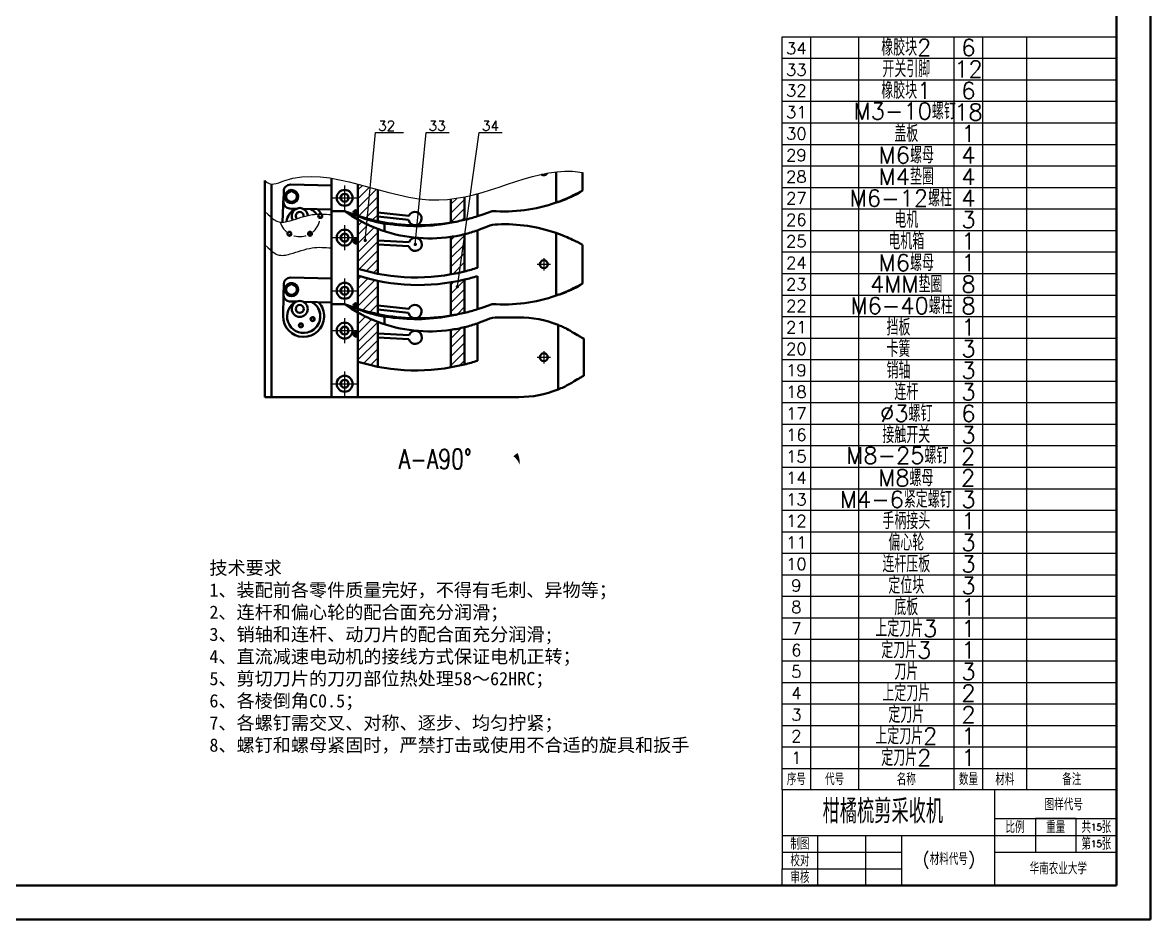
# Model space of a CAD drawing. Header units: millimetres. Extents: x -911 to -609, y -101 to 113.
# Drawn here: x -778.8 to -609, y -101.3 to 33.7 of the extents above; entities that cross this region are included whole.
import ezdxf
from ezdxf.enums import TextEntityAlignment as Align

# ---------------------------------------------------------------- set-up
doc = ezdxf.new("R2010")
doc.units = ezdxf.units.MM
doc.header["$LTSCALE"] = 0.3
doc.linetypes.add('CENTER', pattern=[50.8, 31.75, -6.35, 6.35, -6.35])
for name, color, linetype, lineweight in [('中心线', 7, 'CENTER', 20), ('剖面线', 7, 'Continuous', 20), ('图框', 7, 'Continuous', 35), ('尺寸线', 7, 'Continuous', 20), ('文字', 7, 'Continuous', 20), ('粗实线', 7, 'Continuous', 35), ('细实线', 7, 'Continuous', 20)]:
    doc.layers.add(name, color=color, linetype=linetype, lineweight=lineweight)
doc.styles.add('SLDTEXTSTYLE0', font='TXT', dxfattribs={"width": 0.75, "bigfont": 'bigfont'})
doc.styles.get("Standard").update_dxf_attribs({"font": '', "height": 1.23})
doc.styles.add('我的样式', font='txt.shx', dxfattribs={"bigfont": 'gbcbig.shx'})
doc.styles.get('Standard').set_extended_font_data('SimSun')

msp = doc.modelspace()

# ---------------------------------------------------------------- hatches: boundary and pattern name
at = {"layer": '剖面线'}
h = msp.add_hatch(dxfattribs=at)
h.set_pattern_fill('ANSI31', color=256, scale=0.3, style=0)
edge = h.paths.add_edge_path()
edge.add_spline(control_points=[(-712.272, 7.475), (-712.955, 7.332), (-713.641, 7.215), (-714.328, 7.132)], knot_values=[43.7620079, 43.7620079, 43.7620079, 43.7620079, 45.7879242, 45.7879242, 45.7879242, 45.7879242], degree=3, periodic=0)
edge.add_line((-714.328, 7.132), (-714.328, 3.585))
edge.add_arc((-719.216, 33.184), 30, 279.37825, 283.38394)
edge.add_line((-712.272, 3.999), (-712.272, 7.475))
edge = h.paths.add_edge_path()
edge.add_spline(control_points=[(-726.468, 8.869), (-727.09, 9.043), (-727.71, 9.215), (-728.328, 9.379)], knot_values=[30.0043583, 30.0043583, 30.0043583, 30.0043583, 31.8540369, 31.8540369, 31.8540369, 31.8540369], degree=3, periodic=0)
edge.add_line((-728.328, 9.379), (-728.328, 4.601))
edge.add_arc((-719.216, 33.184), 30, 252.31912, 255.12677)
edge.add_line((-726.917, 4.189), (-726.468, 8.869))
edge = h.paths.add_edge_path()
edge.add_spline(control_points=[(-725.328, 8.551), (-725.709, 8.657), (-726.089, 8.763), (-726.468, 8.869)], knot_values=[31.8540369, 31.8540369, 31.8540369, 31.8540369, 32.9817659, 32.9817659, 32.9817659, 32.9817659], degree=3, periodic=0)
edge.add_line((-726.468, 8.869), (-726.917, 4.189))
edge.add_arc((-719.216, 33.184), 30, 255.12677, 258.2457)
edge.add_line((-725.328, 3.813), (-725.328, 8.551))
h.paths.add_polyline_path([(-712.272, 1.837, -0.0238162), (-714.328, 1.435), (-714.328, -4.213, 0.0175245), (-712.272, -3.772)])
h.paths.add_polyline_path([(-725.328, 2.636, -0.0206421), (-726.997, 3.35), (-727.219, 1.03, -0.3864979), (-727.106, 0.906, -1), (-727.356, 0.906, -0.4424833), (-727.219, 1.03), (-726.997, 3.35, -0.0170486), (-728.328, 4.042), (-728.328, -3.371, 0.0257832), (-725.328, -4.119)])
h.paths.add_polyline_path([(-725.328, -5.187, -0.0258654), (-728.328, -4.399), (-728.328, -9.399, 0.0258654), (-725.328, -10.187)])
h.paths.add_polyline_path([(-712.272, -6.181, -0.4142136), (-712.397, -6.056, -0.4142136), (-712.272, -5.931), (-712.272, -5.001, -0.0174799), (-714.328, -5.415), (-714.328, -10.415, 0.0174799), (-712.272, -10.001)])
h.paths.add_polyline_path([(-712.272, -12.163, -0.0238162), (-714.328, -12.565), (-714.328, -18.213, 0.0175245), (-712.272, -17.772)])
h.paths.add_polyline_path([(-725.328, -11.364, -0.037704), (-728.328, -9.958), (-728.328, -17.371, 0.0257832), (-725.328, -18.119)])

# ---------------------------------------------------------------- linework, layer by layer
at = {"layer": '中心线'}
for p, q in [((-730.328, 9.182), (-730.328, 5.453)), ((-732.325, 7.317), (-728.331, 7.317)), ((-730.328, 3.182), (-730.328, -0.547)), ((-732.325, 1.317), (-728.331, 1.317)), ((-701.326, -2.683), (-699.329, -2.683)), ((-700.328, -1.75), (-700.328, -3.615)), ((-730.328, -4.818), (-730.328, -8.547)), ((-732.325, -6.683), (-728.331, -6.683)), ((-730.328, -10.818), (-730.328, -14.547)), ((-732.325, -12.683), (-728.331, -12.683)), ((-701.326, -16.683), (-699.329, -16.683)), ((-700.328, -15.75), (-700.328, -17.615)), ((-730.328, -18.818), (-730.328, -22.547)), ((-732.325, -20.683), (-728.331, -20.683))]:
    msp.add_line(p, q, dxfattribs=at)
at = {"layer": '中心线', "ltscale": 0.2}
msp.add_arc((-737.096, 4.583), 3.1, 197.09452, 5.54692, dxfattribs=at)
at = {"layer": '图框'}
for p, q in [((-608.957, -101.328), (-608.957, 112.512)), ((-885.902, -96.237), (-614.048, -96.237)), ((-714.848, -96.237), (-664.448, -96.237)), ((-911.357, -101.328), (-608.957, -101.328)), ((-911.357, -101.328), (-608.957, -101.328))]:
    msp.add_line(p, q, dxfattribs=at)
at = {"layer": '尺寸线'}
for p, q in [((-727.231, 0.906), (-725.674, 17.158)), ((-725.674, 17.158), (-721.468, 17.158)), ((-719.689, 0.305), (-718.074, 17.158)), ((-718.074, 17.158), (-714.57, 17.158)), ((-713.345, -6.056), (-710.047, 17.158)), ((-710.047, 17.158), (-706.58, 17.158))]:
    msp.add_line(p, q, dxfattribs=at)
at = {"layer": '尺寸线', "const_width": 0.25}
for points in [[(-727.356, 0.906, 1), (-727.106, 0.906, 1)], [(-719.814, 0.305, 1), (-719.564, 0.305, 1)], [(-713.47, -6.056, 1), (-713.22, -6.056, 1)]]:
    msp.add_lwpolyline(points, format="xyb", close=True, dxfattribs=at)
at = {"layer": '尺寸线'}
for points, knots in [([(-742.328, 9.946), (-741.514, 8.961), (-733.528, 13.233), (-717.04, 1.947), (-701.692, 12.048), (-695.004, 11.226), (-694.515, 11.136)], [15.0068268, 15.0068268, 15.0068268, 15.0068268, 18.3780151, 41.960711, 62.5855142, 64.2277866, 64.2277866, 64.2277866, 64.2277866]), ([(-742.328, 5.243), (-741.011, 4.016), (-740.195, 3.501), (-737.946, 3.923), (-735.449, 5.005), (-733.304, 4.855), (-732.328, 4.788)], [0.5430472, 0.5430472, 0.5430472, 0.5430472, 1.5630717, 3.4412208, 6.8930469, 9.7765439, 9.7765439, 9.7765439, 9.7765439]), ([(-742.328, 0.239), (-741.011, -0.988), (-740.195, -1.503), (-737.946, -1.08), (-735.449, 0.001), (-733.304, -0.148), (-732.328, -0.216)], [0.5430472, 0.5430472, 0.5430472, 0.5430472, 1.5630717, 3.4412208, 6.8930469, 9.7765439, 9.7765439, 9.7765439, 9.7765439])]:
    msp.add_open_spline(points, degree=3, knots=knots, dxfattribs=at)
at = {"layer": '粗实线'}
for p, q in [((-614.048, -96.237), (-614.048, 107.399)), ((-732.328, 5.317), (-732.328, 10.273)), ((-698.474, 6.596), (-698.474, 11.23)), ((-694.515, 11.136), (-694.515, 8.394)), ((-742.328, 9.946), (-742.328, -22.683)), ((-741.328, 9.389), (-741.328, -22.683)), ((-738.486, 9.298), (-732.328, 9.162)), ((-728.328, 9.379), (-728.328, -22.683)), ((-725.328, 3.813), (-725.328, 8.551)), ((-739.703, 3.66), (-739.525, 7.534)), ((-739.543, 6.72), (-739.508, 8.32)), ((-714.328, 3.585), (-714.328, 7.132)), ((-712.272, 3.999), (-712.272, 7.475)), ((-710.328, 7.945), (-710.328, 4.531)), ((-695.995, 7.642), (-695.206, 8.005)), ((-695.206, 8.005), (-694.515, 8.394)), ((-695.079, 8.005), (-695.206, 8.005)), ((-694.515, 8.394), (-695.079, 8.005)), ((-739.02, 6.774), (-738.978, 6.735)), ((-737.589, 5.677), (-738.636, 5.703)), ((-732.328, 5.561), (-736.556, 5.654)), ((-730.328, 5.317), (-732.328, 5.317)), ((-732.328, -8.683), (-732.328, 5.317)), ((-732.328, 5.317), (-730.328, 5.317)), ((-728.646, 5.439), (-728.328, 5.405)), ((-728.328, 4.802), (-728.709, 4.843)), ((-728.344, 4.606), (-728.359, 4.57)), ((-728.328, 4.042), (-728.328, -3.371)), ((-725.328, 5.086), (-720.645, 4.588)), ((-720.709, 3.991), (-725.328, 4.483)), ((-724.328, 3.445), (-724.328, 2.283)), ((-725.328, -1.771), (-725.328, 2.636)), ((-725.328, -4.119), (-725.328, 2.636)), ((-712.272, -3.772), (-712.272, 1.837)), ((-710.328, 2.41), (-710.328, -3.214)), ((-698.474, -7.404), (-698.474, 2.024)), ((-728.693, 0.456), (-728.328, 0.438)), ((-728.328, 1.038), (-728.663, 1.055)), ((-720.627, 0.653), (-725.328, 0.888)), ((-725.328, 0.287), (-720.657, 0.053)), ((-714.328, 1.435), (-714.328, -4.213)), ((-695.206, 0.63), (-695.995, 0.989)), ((-694.515, 0.24), (-695.206, 0.63)), ((-694.515, 0.24), (-694.515, -5.606)), ((-738.485, -4.698), (-732.328, -4.837)), ((-728.328, -4.399), (-728.328, -9.399)), ((-712.272, -10.001), (-712.272, -5.001)), ((-710.328, -4.469), (-710.328, -9.469)), ((-739.543, -7.275), (-739.507, -5.675)), ((-725.328, -10.187), (-725.328, -5.187)), ((-714.328, -10.415), (-714.328, -5.415)), ((-695.995, -6.358), (-695.206, -5.995)), ((-695.206, -5.995), (-694.515, -5.606)), ((-695.079, -5.995), (-695.206, -5.995)), ((-694.515, -5.606), (-695.079, -5.995)), ((-739.603, -10.469), (-739.542, -7.348)), ((-738.644, -8.293), (-737.57, -8.315)), ((-732.328, -8.438), (-736.562, -8.342)), ((-730.328, -8.683), (-732.328, -8.683)), ((-732.328, -22.683), (-732.328, -8.683)), ((-732.328, -8.683), (-730.328, -8.683)), ((-728.328, -9.198), (-728.709, -9.157)), ((-728.646, -8.561), (-728.328, -8.595)), ((-728.345, -9.394), (-728.36, -9.431)), ((-728.328, -9.958), (-728.328, -17.371)), ((-725.328, -8.914), (-720.645, -9.412)), ((-720.709, -10.009), (-725.328, -9.517)), ((-737.203, -11.793), (-737.023, -11.602)), ((-736.827, -11.596), (-736.636, -11.775)), ((-735.437, -10.852), (-735.258, -10.662)), ((-735.241, -11.228), (-735.431, -11.049)), ((-735.061, -10.655), (-734.871, -10.834)), ((-734.865, -11.031), (-735.044, -11.222)), ((-725.328, -18.119), (-725.328, -11.364)), ((-724.328, -10.559), (-724.328, -11.717)), ((-710.328, -11.59), (-710.328, -17.214)), ((-707.245, -10.683), (-704.105, -10.683)), ((-698.19, -11.816), (-698.19, -21.549)), ((-737.006, -12.168), (-737.196, -11.989)), ((-736.63, -11.972), (-736.809, -12.162)), ((-728.693, -13.544), (-728.328, -13.562)), ((-728.328, -12.962), (-728.663, -12.945)), ((-720.627, -13.347), (-725.328, -13.112)), ((-714.328, -12.565), (-714.328, -18.213)), ((-712.272, -17.772), (-712.272, -12.163)), ((-695.233, -13.37), (-695.772, -13.052)), ((-725.328, -13.713), (-720.657, -13.947)), ((-694.325, -13.884), (-694.325, -19.481)), ((-742.328, -22.683), (-742.328, -18.683)), ((-695.772, -20.313), (-695.233, -19.995)), ((-742.328, -22.683), (-741.728, -22.683)), ((-742.128, -22.683), (-742.328, -22.683)), ((-741.528, -22.683), (-742.128, -22.683)), ((-732.328, -22.683), (-741.728, -22.683)), ((-741.528, -22.683), (-740.528, -22.683)), ((-740.528, -22.683), (-736.968, -22.683)), ((-736.968, -22.683), (-735.968, -22.683)), ((-704.105, -22.683), (-732.328, -22.683))]:
    msp.add_line(p, q, dxfattribs=at)
at = {"layer": '粗实线', "flags": 128}
for points in [[(-728.344, 4.606), (-728.904, 4.791), (-730.328, 5.317)], [(-730.328, 5.317), (-729.286, 4.615), (-728.328, 4.042)], [(-727.92, 4.4), (-729.04, 4.794), (-730.328, 5.317)], [(-708.105, 5.317), (-709.528, 4.791), (-710.328, 4.531)], [(-710.328, 2.41), (-709.993, 2.529), (-708.825, 2.992)], [(-738.978, -7.261), (-738.749, -7.408), (-738.652, -7.447)], [(-728.345, -9.394), (-728.904, -9.209), (-730.328, -8.683)], [(-730.328, -8.683), (-729.286, -9.385), (-728.328, -9.958)], [(-727.957, -9.588), (-729.04, -9.206), (-730.328, -8.683)], [(-708.105, -8.683), (-709.528, -9.209), (-710.328, -9.469)], [(-710.328, -11.59), (-709.993, -11.471), (-708.825, -11.008)]]:
    msp.add_lwpolyline(points, dxfattribs=at)
at = {"layer": '粗实线'}
msp.add_lwpolyline([(-709.698, -33.041, 0, 0, -0.7004408), (-704.601, -31.344, 0.8, 0, -0.1444424), (-703.996, -32.844, 0, 0, 1.3166153)], format="xyseb", dxfattribs=at)
for centre, radius in [((-730.328, 7.317), 1.2), ((-738.326, 7.494), 0.8), ((-730.328, 7.317), 0.6), ((-730.328, 7.317), 0.58), ((-728.678, 5.141), 0.15), ((-733.996, 4.583), 0.3), ((-738.646, 1.898), 0.3), ((-735.546, 1.898), 0.3), ((-730.328, 1.317), 1.2), ((-730.328, 1.317), 0.6), ((-730.328, 1.317), 0.58), ((-728.678, 0.755), 0.15), ((-700.328, -2.683), 0.6), ((-738.326, -6.502), 0.8), ((-730.328, -6.683), 1.2), ((-730.328, -6.683), 0.6), ((-730.328, -6.683), 0.58), ((-737.096, -9.417), 1.2), ((-737.096, -9.417), 0.6), ((-728.678, -8.859), 0.15), ((-736.916, -11.882), 0.3), ((-736.916, -11.882), 0.25), ((-735.151, -10.942), 0.3), ((-735.151, -10.942), 0.25), ((-730.328, -12.683), 1.2), ((-730.328, -12.683), 0.6), ((-730.328, -12.683), 0.58), ((-728.678, -13.245), 0.15), ((-700.328, -16.683), 0.6), ((-730.328, -20.683), 1.2), ((-730.328, -20.683), 0.6), ((-730.328, -20.683), 0.58)]:
    msp.add_circle(centre, radius, dxfattribs=at)
for centre, radius, start, end in [((-700.328, 11.317), 0.6, 232.57768, 330.8639), ((-738.508, 8.298), 1, 88.73701, 178.73701), ((-738.326, 7.494), 1, 229.31003, 226.0306), ((-738.543, 6.698), 1, 178.73701, 264.70105), ((-736.61, 3.42), 2.5, 115.36668, 172.81902), ((-737.096, 4.583), 1.2, 3.33434, 210.38352), ((-737.096, 4.583), 0.6, 350.89083, 224.2494), ((-736.61, 3.42), 2.5, 34.92901, 62.10733), ((-736.61, 3.42), 2.5, 34.92901, 62.10733), ((-736.61, 3.42), 3.1, 27.78426, 44.86626), ((-728.678, 5.141), 0.3, 83.92369, 263.92369), ((-719.728, 4.188), 1, 191.38129, 156.46609), ((-706.383, 29.256), 24, 265.8858, 289.24176), ((-733.996, 4.583), 0.3, 70.44372, 109.42994), ((-721.266, 22.196), 19, 246.56891, 248.0814), ((-721.266, 22.196), 19, 248.0814, 272.2924), ((-719.216, 33.184), 30, 252.31912, 260.18998), ((-717.517, 23.202), 22, 240.56658, 249.2036), ((-719.216, 33.184), 30, 260.18998, 279.37825), ((-719.516, 30.058), 27, 263.03516, 282.63921), ((-719.216, 33.184), 30, 279.37825, 283.38394), ((-719.216, 33.184), 30, 283.38394, 287.2346), ((-717.517, 23.202), 22, 249.2036, 278.33448), ((-717.517, 23.202), 22, 278.33448, 283.79172), ((-717.517, 23.202), 22, 283.79172, 289.07284), ((-707.245, -0.683), 4, 90, 113.26939), ((-706.3, -20.664), 24, 70.96738, 92.25675), ((-728.678, 0.755), 0.3, 87.1329, 267.1329), ((-719.689, 0.305), 1, 194.5905, 159.67529), ((-719.577, 25.325), 30, 253.03997, 284.09237), ((-719.577, 25.325), 30, 284.09237, 287.95654), ((-738.508, -5.698), 1, 88.70824, 178.70824), ((-719.216, 24.184), 30, 252.31912, 283.38394), ((-719.216, 24.184), 30, 283.38394, 287.2346), ((-738.326, -6.502), 1, 250.93211, 229.31003), ((-738.544, -7.298), 1, 178.70824, 264.25547), ((-736.504, -10.529), 2.5, 117.78355, 283.37372), ((-736.504, -10.529), 2.5, 300.84727, 59.63293), ((-736.504, -10.529), 2.5, 28.04266, 59.63293), ((-736.504, -10.529), 3.1, 357.56861, 43.52357), ((-706.383, 15.256), 24, 265.8858, 289.24176), ((-736.504, -10.529), 2.5, 283.37372, 28.04266), ((-728.678, -8.859), 0.3, 83.92369, 263.92369), ((-721.259, 8.192), 19, 246.49947, 248.05264), ((-721.259, 8.192), 19, 248.05264, 272.44564), ((-719.216, 19.184), 30, 252.31912, 260.18998), ((-717.517, 9.202), 22, 240.56658, 249.2036), ((-719.728, -9.812), 1, 191.38129, 156.46609), ((-719.216, 19.184), 30, 279.37825, 283.38394), ((-719.216, 19.184), 30, 283.38394, 287.2346), ((-736.504, -10.529), 3.1, 178.88364, 357.56861), ((-717.517, 9.202), 22, 249.2036, 278.33448), ((-719.216, 19.184), 30, 260.18998, 279.37825), ((-719.516, 16.058), 27, 263.236, 282.63921), ((-717.517, 9.202), 22, 283.79172, 289.07284), ((-707.245, -14.683), 4, 90, 113.26939), ((-704.105, -26.683), 16, 68.30451, 90), ((-728.678, -13.245), 0.3, 87.1329, 267.1329), ((-719.689, -13.695), 1, 194.5905, 159.67529), ((-717.517, 9.202), 22, 278.33448, 283.79172), ((-719.577, 11.325), 30, 253.03997, 284.09237), ((-719.577, 11.325), 30, 284.09237, 287.95654), ((-704.105, -6.683), 16, 270, 291.69549)]:
    msp.add_arc(centre, radius, start, end, dxfattribs=at)
for points, knots in [([(-695.079, 8.005), (-695.178, 7.952), (-695.377, 7.848), (-695.685, 7.696), (-695.999, 7.548), (-696.382, 7.377), (-696.838, 7.186), (-697.37, 6.977), (-697.917, 6.782), (-698.288, 6.658), (-698.474, 6.596)], [0, 0, 0, 0, 0.0957204, 0.1915814, 0.2878779, 0.3843242, 0.5366151, 0.6895259, 0.8444243, 1, 1, 1, 1]), ([(-695.995, 7.642), (-696.18, 7.55), (-696.663, 7.311), (-697.49, 6.954), (-698.144, 6.716), (-698.474, 6.596)], [0, 0, 0, 0, 0.2361586, 0.61509, 1, 1, 1, 1]), ([(-698.474, 2.024), (-698.017, 1.859), (-697.159, 1.549), (-696.366, 1.168), (-695.995, 0.989)], [0, 0, 0, 0, 0.5319981, 1, 1, 1, 1]), ([(-695.079, -5.995), (-695.178, -6.048), (-695.377, -6.152), (-695.685, -6.304), (-695.999, -6.452), (-696.382, -6.623), (-696.838, -6.814), (-697.37, -7.023), (-697.917, -7.218), (-698.288, -7.342), (-698.474, -7.404)], [0, 0, 0, 0, 0.0957204, 0.1915814, 0.2878779, 0.3843242, 0.5366151, 0.6895259, 0.8444243, 1, 1, 1, 1]), ([(-695.995, -6.358), (-696.18, -6.45), (-696.663, -6.689), (-697.49, -7.046), (-698.144, -7.284), (-698.474, -7.404)], [0, 0, 0, 0, 0.2361586, 0.61509, 1, 1, 1, 1]), ([(-698.19, -11.816), (-697.967, -11.908), (-697.52, -12.093), (-696.695, -12.49), (-696.133, -12.833), (-695.772, -13.052)], [0, 0, 0, 0, 0.2621221, 0.5266224, 1, 1, 1, 1]), ([(-694.325, -13.884), (-694.478, -13.801), (-694.783, -13.635), (-695.083, -13.458), (-695.233, -13.37)], [0, 0, 0, 0, 0.49987016, 1, 1, 1, 1]), ([(-695.772, -20.313), (-696.008, -20.46), (-696.501, -20.766), (-697.313, -21.182), (-697.896, -21.426), (-698.19, -21.549)], [0, 0, 0, 0, 0.3125062, 0.6537204, 1, 1, 1, 1]), ([(-695.233, -19.995), (-695.083, -19.907), (-694.783, -19.731), (-694.478, -19.564), (-694.325, -19.481)], [0, 0, 0, 0, 0.4998758, 1, 1, 1, 1])]:
    msp.add_open_spline(points, degree=3, knots=knots, dxfattribs=at)
at = {"layer": '细实线'}
for p, q in [((-664.448, 15.363), (-664.448, 31.563)), ((-664.448, 31.563), (-614.048, 31.563)), ((-660.128, 15.363), (-660.128, 31.563)), ((-652.928, 31.563), (-652.928, -81.837)), ((-638.528, -81.837), (-638.528, 31.563)), ((-634.208, -81.837), (-634.208, 31.563)), ((-627.554, -78.597), (-627.554, 31.563)), ((-664.448, 28.323), (-614.048, 28.323)), ((-664.448, 25.083), (-614.048, 25.083)), ((-664.448, 21.843), (-614.048, 21.843)), ((-664.448, 12.123), (-664.448, 18.603)), ((-664.448, 18.603), (-614.048, 18.603)), ((-660.128, 12.123), (-660.128, 18.603)), ((-627.554, -81.837), (-627.554, 18.603)), ((-664.448, 8.883), (-664.448, 15.363)), ((-664.448, 15.363), (-614.048, 15.363)), ((-660.128, 8.883), (-660.128, 15.363)), ((-664.448, 5.643), (-664.448, 12.123)), ((-664.448, 12.123), (-614.048, 12.123)), ((-660.128, 5.643), (-660.128, 12.123)), ((-664.448, 2.403), (-664.448, 8.883)), ((-664.448, 8.883), (-614.048, 8.883)), ((-660.128, 2.403), (-660.128, 8.883)), ((-664.448, -0.837), (-664.448, 5.643)), ((-664.448, 5.643), (-614.048, 5.643)), ((-660.128, -0.837), (-660.128, 5.643)), ((-664.448, -4.077), (-664.448, 2.403)), ((-664.448, 2.403), (-614.048, 2.403)), ((-660.128, -4.077), (-660.128, 2.403)), ((-664.448, -7.317), (-664.448, -0.837)), ((-664.448, -0.837), (-614.048, -0.837)), ((-660.128, -7.317), (-660.128, -0.837)), ((-664.448, -10.557), (-664.448, -4.077)), ((-664.448, -4.077), (-614.048, -4.077)), ((-660.128, -10.557), (-660.128, -4.077)), ((-664.448, -13.797), (-664.448, -7.317)), ((-664.448, -7.317), (-614.048, -7.317)), ((-660.128, -13.797), (-660.128, -7.317)), ((-664.448, -13.797), (-664.448, -10.557)), ((-664.448, -10.557), (-614.048, -10.557)), ((-660.128, -13.797), (-660.128, -10.557)), ((-664.448, -20.277), (-664.448, -13.797)), ((-664.448, -13.797), (-614.048, -13.797)), ((-660.128, -20.277), (-660.128, -13.797)), ((-664.448, -23.517), (-664.448, -17.037)), ((-664.448, -17.037), (-614.048, -17.037)), ((-660.128, -23.517), (-660.128, -17.037)), ((-664.448, -26.757), (-664.448, -20.277)), ((-664.448, -20.277), (-614.048, -20.277)), ((-660.128, -26.757), (-660.128, -20.277)), ((-664.448, -29.997), (-664.448, -23.517)), ((-664.448, -23.517), (-614.048, -23.517)), ((-660.128, -29.997), (-660.128, -23.517)), ((-664.448, -33.237), (-664.448, -26.757)), ((-664.448, -26.757), (-614.048, -26.757)), ((-660.128, -33.237), (-660.128, -26.757)), ((-664.448, -36.477), (-664.448, -29.997)), ((-664.448, -29.997), (-614.048, -29.997)), ((-660.128, -36.477), (-660.128, -29.997)), ((-664.448, -39.717), (-664.448, -33.237)), ((-664.448, -33.237), (-614.048, -33.237)), ((-660.128, -39.717), (-660.128, -33.237)), ((-664.448, -42.957), (-664.448, -36.477)), ((-664.448, -36.477), (-614.048, -36.477)), ((-660.128, -42.957), (-660.128, -36.477)), ((-664.448, -46.197), (-664.448, -39.717)), ((-664.448, -39.717), (-614.048, -39.717)), ((-660.128, -46.197), (-660.128, -39.717)), ((-664.448, -49.437), (-664.448, -42.957)), ((-664.448, -42.957), (-614.048, -42.957)), ((-660.128, -49.437), (-660.128, -42.957)), ((-664.448, -52.677), (-664.448, -46.197)), ((-664.448, -46.197), (-614.048, -46.197)), ((-660.128, -52.677), (-660.128, -46.197)), ((-664.448, -55.917), (-664.448, -49.437)), ((-664.448, -49.437), (-614.048, -49.437)), ((-660.128, -55.917), (-660.128, -49.437)), ((-664.448, -59.157), (-664.448, -52.677)), ((-664.448, -52.677), (-614.048, -52.677)), ((-660.128, -59.157), (-660.128, -52.677)), ((-664.448, -62.397), (-664.448, -55.917)), ((-664.448, -55.917), (-614.048, -55.917)), ((-660.128, -62.397), (-660.128, -55.917)), ((-664.448, -65.637), (-664.448, -59.157)), ((-664.448, -59.157), (-614.048, -59.157)), ((-660.128, -65.637), (-660.128, -59.157)), ((-664.448, -68.877), (-664.448, -62.397)), ((-664.448, -62.397), (-614.048, -62.397)), ((-660.128, -68.877), (-660.128, -62.397)), ((-664.448, -72.117), (-664.448, -65.637)), ((-664.448, -65.637), (-614.048, -65.637)), ((-660.128, -72.117), (-660.128, -65.637)), ((-664.448, -75.357), (-664.448, -68.877)), ((-664.448, -68.877), (-614.048, -68.877)), ((-660.128, -75.357), (-660.128, -68.877)), ((-664.448, -78.597), (-664.448, -72.117)), ((-664.448, -72.117), (-614.048, -72.117)), ((-660.128, -78.597), (-660.128, -72.117)), ((-664.448, -81.837), (-664.448, -75.357)), ((-664.448, -75.357), (-614.048, -75.357)), ((-660.128, -81.837), (-660.128, -75.357)), ((-664.448, -78.597), (-652.928, -78.597)), ((-652.928, -78.597), (-614.048, -78.597)), ((-614.048, -81.837), (-664.448, -81.837)), ((-664.448, -81.837), (-664.448, -93.717)), ((-632.408, -96.237), (-632.408, -81.837)), ((-614.048, -96.237), (-614.048, -81.837)), ((-632.408, -86.157), (-614.048, -86.157)), ((-620.168, -86.157), (-626.288, -86.157)), ((-626.288, -86.157), (-626.288, -91.197)), ((-620.168, -91.197), (-620.168, -86.157)), ((-664.448, -88.677), (-659.048, -88.677)), ((-659.048, -88.677), (-651.848, -88.677)), ((-659.048, -91.197), (-659.048, -88.677)), ((-651.848, -91.197), (-651.848, -88.677)), ((-651.848, -88.677), (-614.048, -88.677)), ((-646.448, -88.677), (-646.448, -96.237)), ((-664.448, -91.197), (-659.048, -91.197)), ((-659.048, -96.237), (-659.048, -91.197)), ((-659.048, -91.197), (-651.848, -91.197)), ((-651.848, -96.237), (-651.848, -91.197)), ((-651.848, -91.197), (-646.448, -91.197)), ((-651.848, -91.197), (-646.448, -91.197)), ((-632.408, -91.197), (-614.048, -91.197)), ((-664.448, -96.237), (-664.448, -93.717)), ((-664.448, -93.717), (-659.048, -93.717)), ((-659.048, -93.717), (-651.848, -93.717)), ((-651.848, -93.717), (-646.448, -93.717)), ((-614.048, -96.237), (-664.448, -96.237)), ((-626.288, -96.237), (-632.408, -96.237)), ((-614.048, -96.237), (-620.168, -96.237))]:
    msp.add_line(p, q, dxfattribs=at)

# ---------------------------------------------------------------- texts
at = {"layer": '图框', "insert": (-662.288, -25.137), "char_height": 1.8, "width": 4.32, "attachment_point": 5, "style": '我的样式'}
msp.add_mtext('17', dxfattribs=at)
at = {"layer": '尺寸线', "char_height": 1.5, "attachment_point": 5, "style": '我的样式'}
for s, insert in [('32', (-723.998, 18.17)), ('33', (-716.399, 18.17)), ('34', (-708.372, 18.17))]:
    msp.add_mtext(s, dxfattribs=dict(at, insert=insert))
at = {"layer": '文字', "insert": (-750.699, -47.401), "char_height": 3, "width": 69.66053, "attachment_point": 1}
msp.add_mtext('{\\H0.6667x;技术要求\\P1、装配前各零件质量完好，不得有毛刺、异物等；\\P2、连杆和偏心轮的配合面充分润滑；\\P3、销轴和连杆、动刀片的配合面充分润滑;\\P4、直流减速电动机的接线方式保证电机正转； \\P5、剪切刀片的刀刃部位热处理58～62HRC；\\P6、各棱倒角C0.5；\\P7、各螺钉需交叉、对称、逐步、均匀拧紧；\\P8、螺钉和螺母紧固时，严禁打击或使用不合适的旋具和扳手}', dxfattribs=at)
at = {"layer": '粗实线', "insert": (-722.202, -30.508), "char_height": 3, "attachment_point": 1, "style": 'SLDTEXTSTYLE0'}
msp.add_mtext('A-A90%%D', dxfattribs=at)
at = {"layer": '细实线', "attachment_point": 5, "style": '我的样式'}
for s, insert, char_height, width in [('34', (-662.288, 29.823), 1.8, 4.32), ('橡胶块2', (-645.728, 29.943), 2.5, 14.4), ('6', (-636.368, 29.943), 2.5, 4.32), ('33', (-662.288, 26.583), 1.8, 4.32), ('开关引脚', (-645.728, 26.703), 2.5, 14.4), ('12', (-636.368, 26.703), 2.5, 4.32), ('32', (-662.288, 23.463), 1.8, 4.32), ('橡胶块1', (-645.728, 23.463), 2.5, 14.4), ('6', (-636.368, 23.463), 2.5, 4.32), ('31', (-662.288, 20.223), 1.8, 4.32), ('M3-10螺钉', (-645.965, 20.373), 2.5, 14.87379), ('18', (-636.368, 20.223), 2.5, 4.32), ('30', (-662.288, 16.983), 1.8, 4.32), ('盖板', (-645.728, 16.983), 2.5, 14.4), ('1', (-636.368, 16.983), 2.5, 4.32), ('29', (-662.288, 13.743), 1.8, 4.32), ('M6螺母', (-645.728, 13.743), 2.5, 14.4), ('4', (-636.368, 13.743), 2.5, 4.32), ('M4垫圈', (-645.728, 10.503), 2.5, 14.4), ('28', (-662.288, 10.503), 1.8, 4.32), ('4', (-636.368, 10.503), 2.5, 4.32), ('M6-12螺柱', (-646.545, 7.263), 2.5, 16.03563), ('4', (-636.368, 7.263), 2.5, 4.32), ('27', (-662.288, 7.263), 1.8, 4.32), ('电机', (-645.728, 4.023), 2.5, 14.4), ('3', (-636.368, 4.023), 2.5, 4.32), ('26', (-662.288, 4.023), 1.8, 4.32), ('电机箱', (-645.728, 0.783), 2.5, 14.4), ('1', (-636.368, 0.783), 2.5, 4.32), ('25', (-662.288, 0.783), 1.8, 4.32), ('24', (-662.288, -2.457), 1.8, 4.32), ('M6螺母', (-645.728, -2.457), 2.5, 14.4), ('1', (-636.368, -2.457), 2.5, 4.32), ('23', (-662.288, -5.697), 1.8, 4.32), ('4MM垫圈', (-645.728, -5.697), 2.5, 14.4), ('8', (-636.368, -5.697), 2.5, 4.32), ('22', (-662.288, -8.937), 1.8, 4.32), ('M6-40螺柱', (-646.439, -8.937), 2.5, 15.8232), ('8', (-636.368, -8.937), 2.5, 4.32), ('21', (-662.288, -12.177), 1.8, 4.32), ('挡板', (-646.909, -12.177), 2.5, 16.76296), ('1', (-636.368, -12.177), 2.5, 4.32), ('20', (-662.288, -15.417), 1.8, 4.32), ('卡簧', (-646.909, -15.417), 2.5, 16.76296), ('3', (-636.368, -15.417), 2.5, 4.32), ('19', (-662.288, -18.657), 1.8, 4.32), ('销轴', (-646.909, -18.657), 2.5, 16.76296), ('3', (-636.368, -18.657), 2.5, 4.32), ('连杆', (-645.728, -21.897), 2.5, 14.4), ('18', (-662.288, -21.897), 1.8, 4.32), ('3', (-636.368, -21.897), 2.5, 4.32), ('%%C3螺钉', (-645.728, -25.137), 2.5, 14.4), ('6', (-636.368, -25.137), 2.5, 4.32), ('接触开关', (-645.728, -28.377), 2.5, 14.4), ('3', (-636.368, -28.377), 2.5, 4.32), ('16', (-662.288, -28.377), 1.8, 4.32), ('M8-25螺钉', (-647.086, -31.467), 2.5, 16.96799), ('2', (-636.423, -31.617), 2.5, 4.32), ('15', (-662.288, -31.617), 1.8, 4.32), ('14', (-662.288, -34.857), 1.8, 4.32), ('M8螺母', (-645.802, -34.857), 2.5, 14.4), ('2', (-636.423, -34.857), 2.5, 4.32), ('13', (-662.288, -38.097), 1.8, 4.32), ('M4-6紧定螺钉', (-647.313, -38.097), 2.5, 17.57114), ('3', (-636.368, -38.097), 2.5, 4.32), ('12', (-662.288, -41.337), 1.8, 4.32), ('手柄接头', (-645.728, -41.337), 2.5, 14.4), ('1', (-636.368, -41.337), 2.5, 4.32), ('11', (-662.288, -44.577), 1.8, 4.32), ('偏心轮', (-645.728, -44.577), 2.5, 14.4), ('3', (-636.368, -44.577), 2.5, 4.32), ('10', (-662.288, -47.817), 1.8, 4.32), ('连杆压板', (-645.728, -47.817), 2.5, 14.4), ('3', (-636.368, -47.817), 2.5, 4.32), ('9', (-662.288, -51.057), 1.8, 4.32), ('定位块', (-645.728, -51.057), 2.5, 14.4), ('3', (-636.368, -51.057), 2.5, 4.32), ('8', (-662.288, -54.297), 1.8, 4.32), ('底板', (-645.728, -54.297), 2.5, 14.4), ('1', (-636.368, -54.297), 2.5, 4.32), ('上定刀片3', (-645.728, -57.537), 2.5, 14.4), ('7', (-662.288, -57.537), 1.8, 4.32), ('1', (-636.368, -57.537), 2.5, 4.32), ('定刀片3', (-645.728, -60.777), 2.5, 14.4), ('6', (-662.288, -60.777), 1.8, 4.32), ('1', (-636.368, -60.777), 2.5, 4.32), ('刀片', (-645.728, -64.017), 2.5, 14.4), ('3', (-636.368, -64.017), 2.5, 4.32), ('5', (-662.288, -64.017), 1.8, 4.32), ('上定刀片', (-645.728, -67.257), 2.5, 14.4), ('2', (-636.368, -67.257), 2.5, 4.32), ('4', (-662.288, -67.257), 1.8, 4.32), ('3', (-662.288, -70.497), 1.8, 4.32), ('定刀片', (-645.728, -70.497), 2.5, 14.4), ('2', (-636.368, -70.497), 2.5, 4.32), ('2', (-662.288, -73.737), 1.8, 4.32), ('上定刀片2', (-645.728, -73.737), 2.5, 14.4), ('1', (-636.368, -73.737), 2.5, 4.32), ('1', (-662.288, -76.977), 1.8, 4.32), ('定刀片2', (-645.728, -76.977), 2.5, 14.4), ('1', (-636.368, -76.977), 2.5, 4.32), ('序号', (-662.288, -80.217), 1.8, 4.32), ('代号', (-656.528, -80.217), 1.8, 7.2), ('名称', (-645.728, -80.217), 1.8, 14.4), ('数量', (-636.368, -80.217), 1.8, 4.32), ('材料', (-630.881, -80.217), 1.8, 6.65341), ('备注', (-620.801, -80.217), 1.8, 13.50659), ('比例', (-629.348, -87.417), 1.8, 6.12), ('重量', (-623.228, -87.417), 1.8, 6.12), ('共 张', (-617.108, -87.417), 1.8, 6.12), ('15', (-617.108, -87.417), 1, 6.12), ('{\\C0;制图}', (-661.748, -89.937), 1.8, 5.4), ('第 张', (-617.108, -89.937), 1.8, 6.12), ('15', (-617.108, -89.937), 1, 6.12), ('校对', (-661.748, -92.457), 1.8, 5.4), ('审核', (-661.748, -94.977), 1.8, 5.4)]:
    msp.add_mtext(s, dxfattribs=dict(at, insert=insert, char_height=char_height, width=width))
at = {"layer": '细实线', "style": '我的样式'}
for tag, text, height, p in [('柑橘梳剪采收机', '刀片', 3.6, (-649.261, -86.848)), ('图样代号', '图样代号', 1.8, (-622.012, -84.922)), ('(材料代号)', '材料代号', 1.8, (-639.329, -93.123)), ('华南农业大学', '华南农业大学', 1.8, (-622.837, -94.555))]:
    msp.add_attdef(tag, text=text, height=height, dxfattribs=at).set_placement(p, align=Align.CENTER)

doc.saveas('drawing.dxf')
